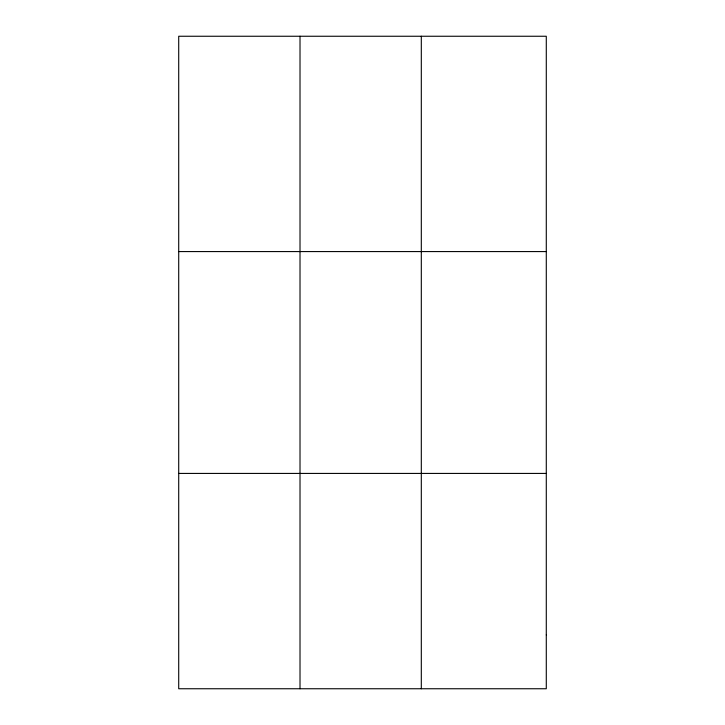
<?xml version="1.0" encoding="UTF-8"?>
<svg xmlns="http://www.w3.org/2000/svg" width="725" height="725" viewBox="0 0 725 725"><rect width="100%" height="100%" fill="white"/><g stroke="black" fill="none" stroke-linecap="round" stroke-linejoin="round"><path stroke-width="1.09" d="M178.712 251.575L546.287 251.575M178.712 473.425L546.287 473.425M421.307 36.25L421.307 688.75M300.014 36.25L300.014 688.75M546.287 634.919L546.287 688.75L178.712 688.75L178.712 36.25L546.287 36.25L546.287 634.919"/></g></svg>
